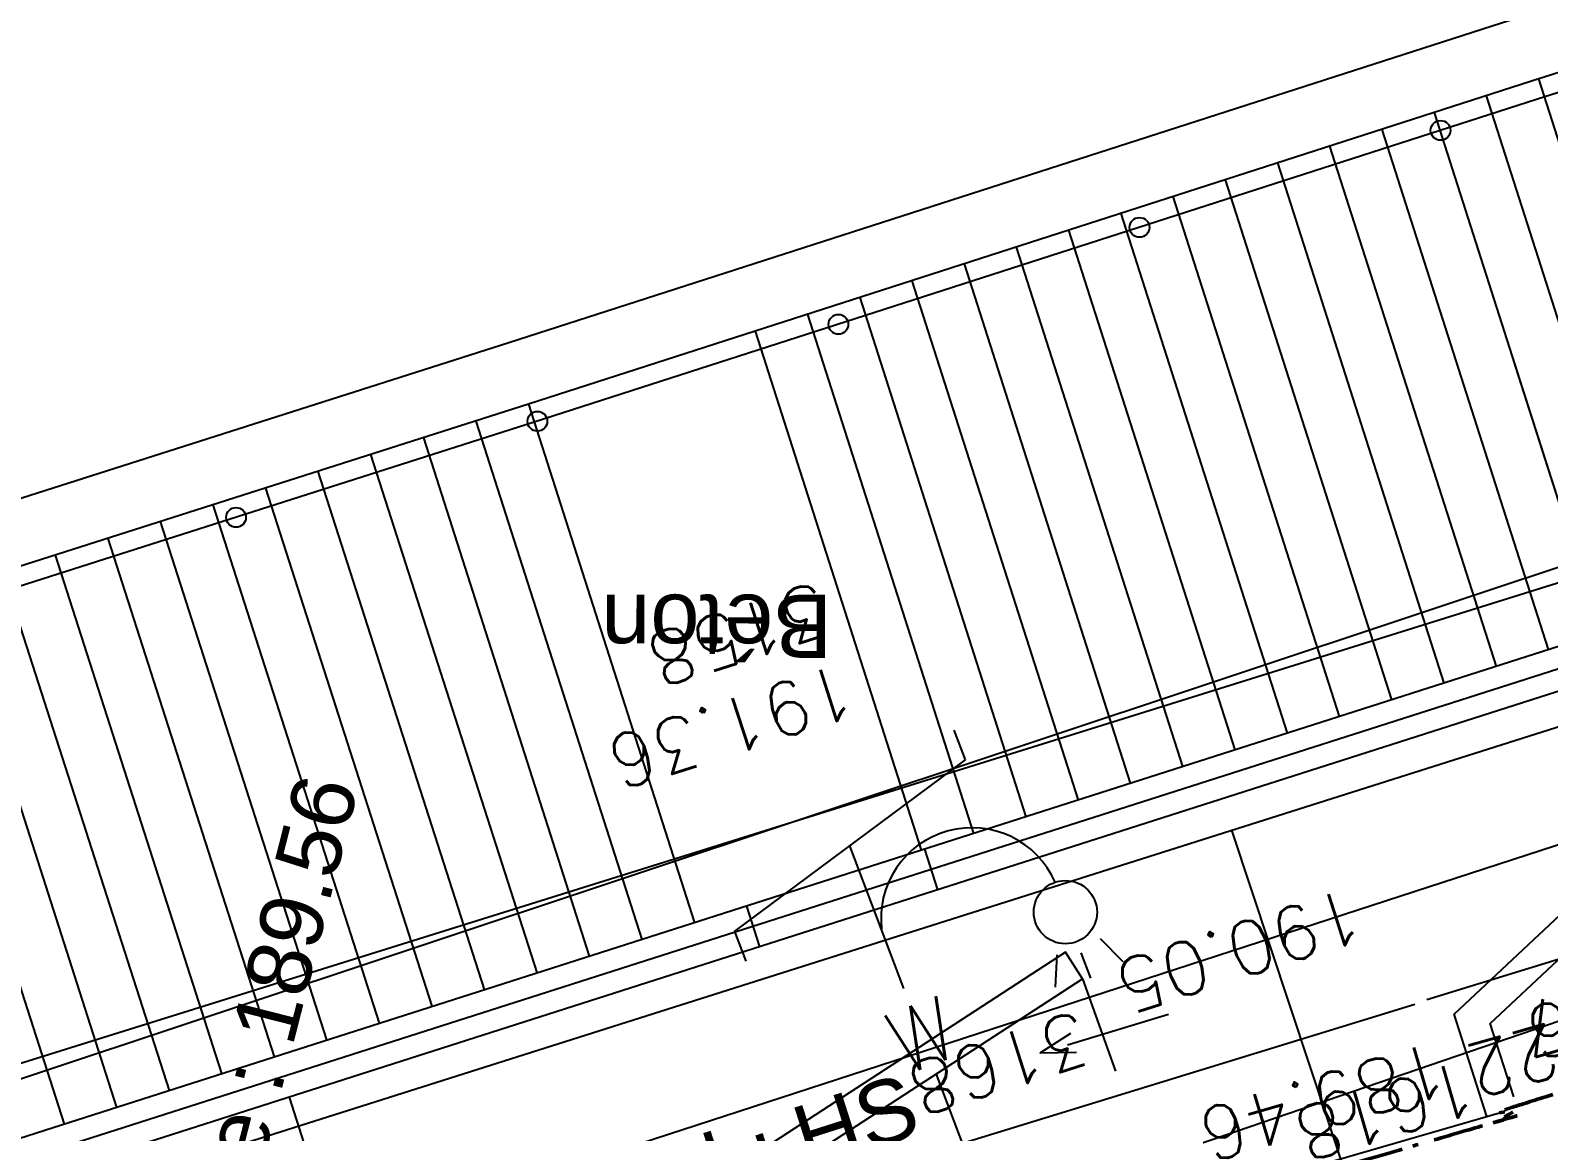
# Model space of a CAD drawing. Extents: x -594 to 29166, y -5797 to 14313.
# Drawn here: x 14976 to 15936, y 8304 to 9001 of the extents above; entities that cross this region are included whole.
import ezdxf
from ezdxf.enums import TextEntityAlignment as Align
from ezdxf.lldxf.tags import DXFTag

# ---------------------------------------------------------------- set-up
doc = ezdxf.new("R2010")
doc.units = 0
doc.linetypes.add('Style de ligne -15', pattern=[2.0832800000000002, 1.25, -0.41656, 0.1388600000000001, -0.2778600000000001])
doc.layers.get('0').update_dxf_attribs({"color": 252})
for name, color, linetype in [('A SITE', 252, 'Continuous'), ('AEP_SSL', 252, 'Continuous'), ('CAB_SSL', 252, 'Continuous'), ('EDF_SSL', 252, 'Texte-Electricite'), ('Fond topo - BAT_ANN', 252, 'Continuous'), ('Fond topo - CLO_LEG', 252, 'Continuous'), ('Fond topo - CLO_MUR', 252, 'Continuous'), ('Fond topo - EDF', 252, 'Continuous'), ('Fond topo - VOI_TXT', 252, 'Continuous'), ('Fond topo - Z_500', 252, 'Continuous'), ('GAZ_SSL', 252, 'Texte-GAZ'), ('prlm-VRD', 252, 'Continuous'), ('TELECOM_SSL', 252, 'Texte-Telecom'), ('UNITAIRE SSL', 252, 'UNITAIRE')]:
    doc.layers.add(name, color=color, linetype=linetype)
for name, color, linetype, plot in [('Fond topo - N', 252, 'Continuous', False), ('Fond topo - NCACHE', 252, 'Continuous', False), ('Fond topo - ZCACHE', 252, 'Continuous', False)]:
    doc.layers.add(name, color=color, linetype=linetype, plot=plot)
doc.layers.add('Fond topo - P', color=252, linetype='Continuous', lineweight=50)
doc.styles.add('2000_ARIAL', font='arial.ttf', dxfattribs={"height": 0.400000006})
doc.styles.add('Lignes', font='arial.ttf', dxfattribs={"height": 0.35})
doc.styles.add('LignesA', font='arial.ttf', dxfattribs={"height": 0.349999994})
doc.styles.add('SIMPLEX', font='simplex_.ttf', dxfattribs={"height": 1.25})
doc.styles.add('TP-C_Autocad_Standard', font='simplex_.ttf', dxfattribs={"height": 1})
doc.styles.add('Tronçons', font='arial.ttf', dxfattribs={"height": 0.25})
tags = doc.linetypes.add('L16', pattern=[0.37500001490116125, 0.300000011920929, -0.07500000298023224]).pattern_tags.tags
tags[6:7] = [DXFTag(74, 4), DXFTag(75, 0), DXFTag(340, '0'), DXFTag(46, 0.0), DXFTag(50, 0.0), DXFTag(44, 0.0), DXFTag(45, 0.0)]
tags[4:5] = [DXFTag(74, 4), DXFTag(75, 0), DXFTag(340, '0'), DXFTag(46, 0.0), DXFTag(50, 0.0), DXFTag(44, 0.0), DXFTag(45, 0.0)]
tags = doc.linetypes.add('Texte-Electricite', pattern='A,5,-0.25,["ELEC",Lignes,S=1,R=0,X=0,Y=-0.18],-1.25', length=6.5).pattern_tags.tags
tags[15:16] = [DXFTag(74, 4), DXFTag(75, 0), DXFTag(340, '0'), DXFTag(46, 0.0), DXFTag(50, 0.0), DXFTag(44, 0.0), DXFTag(45, 0.0)]
tags[4:5] = [DXFTag(74, 4), DXFTag(75, 0), DXFTag(340, '0'), DXFTag(46, 0.0), DXFTag(50, 0.0), DXFTag(44, 0.0), DXFTag(45, 0.0)]
tags = doc.linetypes.add('Texte-GAZ', pattern='A,5,-0.25,["GAZ",Lignes,S=1,R=0,X=0,Y=-0.18],-1.25', length=6.5).pattern_tags.tags
tags[15:16] = [DXFTag(74, 4), DXFTag(75, 0), DXFTag(340, '0'), DXFTag(46, 0.0), DXFTag(50, 0.0), DXFTag(44, 0.0), DXFTag(45, 0.0)]
tags[4:5] = [DXFTag(74, 4), DXFTag(75, 0), DXFTag(340, '0'), DXFTag(46, 0.0), DXFTag(50, 0.0), DXFTag(44, 0.0), DXFTag(45, 0.0)]
tags = doc.linetypes.add('Texte-HT', pattern='A,5,-0.25,["HT",Lignes,S=1,R=0,X=0,Y=-0.18],-1.25', length=6.5).pattern_tags.tags
tags[15:16] = [DXFTag(74, 4), DXFTag(75, 0), DXFTag(340, '0'), DXFTag(46, 0.0), DXFTag(50, 0.0), DXFTag(44, 0.0), DXFTag(45, 0.0)]
tags[4:5] = [DXFTag(74, 4), DXFTag(75, 0), DXFTag(340, '0'), DXFTag(46, 0.0), DXFTag(50, 0.0), DXFTag(44, 0.0), DXFTag(45, 0.0)]
tags = doc.linetypes.add('Texte-MT', pattern='A,5,-0.25,["MT",Lignes,S=1,R=0,X=0,Y=-0.18],-1.25', length=6.5).pattern_tags.tags
tags[15:16] = [DXFTag(74, 4), DXFTag(75, 0), DXFTag(340, '0'), DXFTag(46, 0.0), DXFTag(50, 0.0), DXFTag(44, 0.0), DXFTag(45, 0.0)]
tags[4:5] = [DXFTag(74, 4), DXFTag(75, 0), DXFTag(340, '0'), DXFTag(46, 0.0), DXFTag(50, 0.0), DXFTag(44, 0.0), DXFTag(45, 0.0)]
tags = doc.linetypes.add('Texte-Telecom', pattern='A,5,-0.25,["TEL",Lignes,S=1,R=0,X=0,Y=-0.18],-1.25', length=6.5).pattern_tags.tags
tags[15:16] = [DXFTag(74, 4), DXFTag(75, 0), DXFTag(340, '0'), DXFTag(46, 0.0), DXFTag(50, 0.0), DXFTag(44, 0.0), DXFTag(45, 0.0)]
tags[4:5] = [DXFTag(74, 4), DXFTag(75, 0), DXFTag(340, '0'), DXFTag(46, 0.0), DXFTag(50, 0.0), DXFTag(44, 0.0), DXFTag(45, 0.0)]
tags = doc.linetypes.add('Texte-TelecomA', pattern='A,5,-0.25,["TEL",LignesA,S=1,R=0,X=0,Y=-0.18],-1.25', length=6.5).pattern_tags.tags
tags[15:16] = [DXFTag(74, 4), DXFTag(75, 0), DXFTag(340, '0'), DXFTag(46, 0.0), DXFTag(50, 0.0), DXFTag(44, 0.0), DXFTag(45, 0.0)]
tags[4:5] = [DXFTag(74, 4), DXFTag(75, 0), DXFTag(340, '0'), DXFTag(46, 0.0), DXFTag(50, 0.0), DXFTag(44, 0.0), DXFTag(45, 0.0)]
tags = doc.linetypes.add('UNITAIRE', pattern='A,0.25,-0.2000000029802322,0,-0.2000000029802322,0.25,-0.300000011920929,["UNI",TP-C_Autocad_Standard,S=0.1500000059604645,R=0,X=-0.1,Y=-0.05],-0.449999988079071', length=1.650000095367432).pattern_tags.tags
tags[23:24] = [DXFTag(74, 4), DXFTag(75, 0), DXFTag(340, '0'), DXFTag(46, 0.0), DXFTag(50, 0.0), DXFTag(44, 0.0), DXFTag(45, 0.0)]
tags[12:13] = [DXFTag(74, 4), DXFTag(75, 0), DXFTag(340, '0'), DXFTag(46, 0.0), DXFTag(50, 0.0), DXFTag(44, 0.0), DXFTag(45, 0.0)]
tags[10:11] = [DXFTag(74, 4), DXFTag(75, 0), DXFTag(340, '0'), DXFTag(46, 0.0), DXFTag(50, 0.0), DXFTag(44, 0.0), DXFTag(45, 0.0)]
tags[8:9] = [DXFTag(74, 4), DXFTag(75, 0), DXFTag(340, '0'), DXFTag(46, 0.0), DXFTag(50, 0.0), DXFTag(44, 0.0), DXFTag(45, 0.0)]
tags[6:7] = [DXFTag(74, 4), DXFTag(75, 0), DXFTag(340, '0'), DXFTag(46, 0.0), DXFTag(50, 0.0), DXFTag(44, 0.0), DXFTag(45, 0.0)]
tags[4:5] = [DXFTag(74, 4), DXFTag(75, 0), DXFTag(340, '0'), DXFTag(46, 0.0), DXFTag(50, 0.0), DXFTag(44, 0.0), DXFTag(45, 0.0)]

# ---------------------------------------------------------------- blocks, each defined once
blk = doc.blocks.new('A 90.ESC01')
at = {"ltscale": 2}
for p, q in [((1.338104, 0), (0, 0)), ((1.257547, 0.126415), (1.7, 0)), ((1.257547, -0.126415), (1.7, 0))]:
    blk.add_line(p, q, dxfattribs=at)
blk = doc.blocks.new('A 90.CLOLEG')
at = {"ltscale": 2}
blk.add_circle((0, 0), 0.0625, dxfattribs=at)
blk = doc.blocks.new('A 90.EDF02')
at = {"ltscale": 2}
for p, q in [((0.875, 2.75), (0.875, 2.95)), ((-0.875, 2.25), (0.875, 2.75)), ((0, 1.535431), (0, 2.5)), ((-0.875, 2.25), (-0.875, 2.05)), ((0.978086, 1.392164), (0.895804, 1.204402)), ((1.125, 1.349688), (1.125, 1.178214)), ((1.271914, 1.392164), (1.354196, 1.204402)), ((0, 0.15), (0, 0.9586370000000001))]:
    blk.add_line(p, q, dxfattribs=at)
for centre, radius in [((1.125, 1.625), 0.2), ((0, 0), 0.15)]:
    blk.add_circle(centre, radius, dxfattribs=at)
blk.add_arc((0.557686, 1.79611), 0.574625, 2.870977029506814, 166.0535219962534, dxfattribs=at)
at = {"style": 'SIMPLEX'}
blk.add_text('W', height=0.4, dxfattribs=at).set_placement((0, 1.217323), align=Align.MIDDLE_CENTER)
blk = doc.blocks.new('A 90.PTOPO')
at = {"layer": 'Fond topo - NCACHE', "style": 'SIMPLEX'}
blk.add_attdef('MAT', text='', height=0.34, dxfattribs=at).set_placement((0.09999999986030161, -0.09999999962747097), align=Align.TOP_LEFT)
at = {"layer": 'Fond topo - ZCACHE', "style": 'SIMPLEX'}
blk.add_attdef('ALT', (0.09999999986030161, 0.09999999962747097), '', height=0.34, dxfattribs=at)
blk = doc.blocks.new('A$C380262B1')
at = {"layer": 'AEP_SSL', "ltscale": 100, "elevation": 1e-07, "flags": 128}
blk.add_lwpolyline([(-4657.503307238221, 2524.130644276738), (-4321.238532988355, 2506.505002174526), (2406.852579722181, 2512.462495360523), (5039.464848442003, 2523.522771988064), (5735.795530723408, 4713.059323653579), (6159.106952929869, 4859.974169917405), (8218.18221253343, 5503.858360275625), (11299.44719583727, 6487.653621472417), (12284.40978354774, 6868.603047262876), (12195.44643666595, 7437.495728023349), (11556.68527921662, 8377.556826360524)], dxfattribs=at)
at = {"layer": 'CAB_SSL', "elevation": 1e-07, "flags": 128}
blk.add_lwpolyline([(7487.56546122022, 4987.51810081303), (9512.62837620452, 5679.949145950376), (11514.97279806063, 6245.279453136026), (13033.62673330121, 8077.81467474997), (12147.44226196781, 9412.934152409434)], dxfattribs=at)
at = {"layer": 'EDF_SSL', "linetype": 'Texte-HT', "flags": 128}
blk.add_lwpolyline([(7763.814568566158, 5124.046093970536), (11650.91139446013, 6318.727680668234), (12323.15852432512, 6527.59858649224, -0.3379436446975143), (13124.6891353745, 5974.340765923261), (13610.63621998765, 3909.312584623694)], format="xyb", dxfattribs=at)
at = {"layer": 'EDF_SSL', "linetype": 'Texte-MT', "ltscale": 100, "elevation": 1e-07, "flags": 128}
blk.add_lwpolyline([(-6254.235737863928, -3469.873026758432), (-4383.625722909346, 2841.721576545388), (-4298.572772601619, 2988.92222950235), (-3696.492531057447, 3195.477872155607), (-3294.68380631879, 2842.643693648279), (-2780.687706498429, 2697.095867618918), (-228.3676850609481, 2738.302143104374), (1380.861316574737, 2771.28784339875), (2067.407089238986, 2949.600493535399), (2724.789587501436, 2563.94931152463), (4964.446017052978, 2545.238320156932), (5603.356821415946, 4115.855359658599), (5715.495082782581, 4351.502864714712), (6074.72995412536, 4471.090381406248), (6547.79669130221, 4750.30851252377), (7756.194445025176, 5121.046301163732)], dxfattribs=at)
at = {"layer": 'Fond topo - BAT_ANN', "ltscale": 2, "flags": 128}
for points in [[(7834.44665488787, 5706.319947540759), (7939.773936197162, 5377.058033831417)], [(7801.422327430919, 5695.69955356419), (7906.733278604224, 5366.488689091056)], [(7768.403903907165, 5685.060703381895), (7873.692620918155, 5355.919344350695)], [(7735.385480383411, 5674.421853106468), (7840.651963325217, 5345.34999988973)], [(7702.367056766525, 5663.783002924173), (7807.611305778846, 5334.780655242502)], [(7669.348633382469, 5653.144152741878), (7774.570648092777, 5324.211310595273)], [(7636.330209812149, 5642.505302373319), (7741.529990499839, 5313.641965948044)], [(7603.311786195263, 5631.866452097892), (7708.48933281377, 5303.072621207683)], [(7570.293362671509, 5621.227601822465), (7675.448675220832, 5292.503276467322)], [(7537.274939147756, 5610.588751733302), (7642.408017581329, 5281.93393209949)], [(7504.256515530869, 5599.949901364743), (7609.36736012809, 5271.364587545394)], [(7471.238091960549, 5589.311050996183), (7576.326702395454, 5260.795242711901)], [(7438.219668529928, 5578.672200813889), (7543.286044802517, 5250.22589797154)], [(7405.201245006174, 5568.033350631594), (7510.245387116447, 5239.656553324311)], [(7372.182821435854, 5557.394500263034), (7477.20472952351, 5229.087208677082)], [(7339.148053107783, 5546.750383637845), (7444.130464224145, 5218.526501115411)], [(7818.419083906338, 5528.709056321531), (7873.692620918155, 5355.919344350695)], [(7195.798829058185, 5500.561899784951), (7300.683096563444, 5172.644859645515)], [(7162.576828477904, 5489.935842528938), (7267.461096122861, 5162.018802389502)], [(7129.354828083888, 5479.309785366057), (7234.239095682278, 5151.392745412885)], [(7095.875148801133, 5468.707969412207), (7201.008335361257, 5141.116122342645)], [(7062.642808165401, 5458.114077430218), (7167.796733090654, 5130.457610450684)], [(7029.410467529669, 5447.520185820757), (7134.585130820051, 5119.799098651855)], [(6996.178126800805, 5436.926293838768), (7101.373528456315, 5109.140586666762)], [(6962.945786258206, 5426.332402136176), (7068.161926278844, 5098.482075054198)], [(6929.71344566904, 5415.738510154187), (7034.950323868543, 5087.823562975972)], [(6896.481105033308, 5405.14461826533), (7001.73872159794, 5077.165051177143)], [(6863.248764397576, 5394.550726376473), (6968.527119327337, 5066.506539285182)], [(6830.016423761845, 5383.956834673881), (6935.315517010167, 5055.848027393221)], [(6796.784083126113, 5373.362942785024), (6902.103914739564, 5045.18951550126)]]:
    blk.add_lwpolyline(points, dxfattribs=at)
at = {"layer": 'Fond topo - CLO_LEG', "ltscale": 2, "flags": 128}
blk.add_lwpolyline([(11013.06895320304, 6702.626105491071), (10695.14430337586, 6605.165996029972), (10024.72309456207, 6392.455950472503), (9622.604160755873, 6265.940628573298), (8332.648496190086, 5851.926421001553), (7833.746667997912, 5693.507228977977), (7199.461275013164, 5489.134439919143), (6764.488303847611, 5350.472626462578), (6019.024438923225, 5110.180944018065)], dxfattribs=at)
at = {"layer": 'Fond topo - CLO_MUR', "ltscale": 2, "flags": 128}
for points in [[(11946.63422587328, 7061.579361185431), (11946.68468819, 7058.146476186811), (11958.40659285896, 7016.703787911682), (11595.09133487009, 6903.213489800691), (11119.63964817114, 6748.396131955086), (10691.56444715336, 6616.619698330759), (10021.10785124823, 6403.898425213992), (9618.969832686707, 6277.377098705619), (8328.99903175421, 5863.35803316906), (7830.090687749907, 5704.936772026121), (7195.798829058185, 5500.561899784951), (6760.825190041214, 5361.899873428046), (6003.153103170916, 5117.67301140353), (5798.926352476701, 5045.339962281286), (5763.726715324447, 5043.867090716957), (5344.751029880717, 4911.186677962542), (5135.522418888286, 4837.955181114376), (4748.130107484758, 4683.849306218326), (4567.097202828154, 4588.07363556698), (4376.843392662704, 4474.072924535722), (3866.990749305114, 4113.186447322369)], [(5756.555655691773, 5084.602906368672), (5756.555655831471, 5084.602906368672), (5791.05100040324, 5086.046308092772), (5990.017048688605, 5156.516121141612), (6748.309550900012, 5400.942966900765), (7183.285471657291, 5539.605720620601), (7817.599421972409, 5743.987711053341), (8316.5300284978, 5902.41604130715), (9606.552545260638, 6316.451705247163), (10008.7557699997, 6442.993546836077), (10679.33327141218, 6655.753180757164), (11107.57702863775, 6787.581501714884), (11582.63126732782, 6942.275075241922), (11908.09409301728, 7043.941251840442), (11904.1831960436, 7057.768192701041)], [(7801.719875214621, 5050.113580562173), (7781.01389114745, 5114.850124157964), (8032.593563990667, 5350.407758727669)], [(7818.786410382017, 5062.405587080865), (7803.916527284309, 5108.895762730389), (8046.263170428574, 5335.808379948138)], [(7446.262746257707, 5219.208511523902), (7454.488191800192, 5193.491940014063)], [(7333.615760272369, 5183.178372215479), (7341.841205814853, 5157.461800985037)], [(7270.063314260915, 4896.406585723162), (7251.883403211832, 4945.639479160308), (7546.104547521099, 5137.184293288737), (7535.282372822985, 5154.003345966338), (7227.590875094756, 4953.689374029635), (7250.799840921536, 4890.837331302464)], [(7546.104547521099, 5137.184293288737), (7566.927425051108, 5078.684033267199)], [(7060.06611068733, 5013.979166559874), (7044.583816966042, 5062.384022958576)], [(6522.329820273444, 4679.415450524539), (7811.883157351986, 5053.051882516592)]]:
    blk.add_lwpolyline(points, dxfattribs=at)
for points in [[(11343.29228000715, 6113.533906918018), (11255.84951904602, 6400.407557189464, 0.4408759077093375), (11209.58770718426, 6422.43868401274), (10863.88522386551, 6312.200517579912), (10121.76772756502, 6074.19121172279), (9079.686832241714, 5740.619827248155), (8579.803016455844, 5581.796329468488), (7940.663035074249, 5377.342447079717), (6874.063527910039, 5036.190587654709), (6307.745935814455, 4854.44377809763), (5603.550239698961, 4629.962216969579), (5448.698277072981, 4574.623246304691), (5238.333492539823, 4512.935848534107), (4962.167990067974, 4398.673116508871), (4739.823423745111, 4271.408816799521), (4556.784951733425, 4168.18716339767), (4444.459800748155, 4090.558235906065), (4277.062816964462, 3986.162450537086), (4117.869460908696, 3861.611535400152), (4098.747674236074, 3847.307621501386), (3964.908347278833, 3743.032586574554)], [(11317.44550387375, 6105.726933851837), (11230.0226715859, 6392.535203322767, 0.4670975133110565), (11219.14476486854, 6397.146728169172), (10872.1094774548, 6286.483554914593), (10130.01338001341, 6048.481112159788), (9087.89035785012, 5714.896238408982), (8588.004065630957, 5556.071953848003), (7948.889391450211, 5351.626167073845), (6882.288973545656, 5010.474016331135), (6315.971430949867, 4828.72720900923), (5611.750646168366, 4604.237650334835), (5606.732141459361, 4602.443644963205)]]:
    blk.add_lwpolyline(points, format="xyb", dxfattribs=at)
at = {"layer": 'Fond topo - CLO_MUR', "linetype": 'L16', "ltscale": 2, "flags": 128}
blk.add_lwpolyline([(11330.3688918706, 6109.630420431494), (11242.9360952694, 6396.471380256115, 0.4473470729667258), (11214.24787403084, 6409.754962753504), (10867.99735068344, 6299.342036340385), (10125.89055388235, 6061.336162127554), (9083.7885950692, 5727.758032642304), (8583.9035410434, 5568.934141471981), (7944.776213448495, 5364.484307263046), (6878.176250634715, 5023.332301806658), (6311.858683405444, 4841.585493460298), (5607.650442840531, 4617.099933512509), (5605.14117507264, 4616.203064844012)], format="xyb", dxfattribs=at)
at = {"layer": 'GAZ_SSL', "linetype": 'Texte-GAZ', "ltscale": 100, "elevation": 1e-07, "flags": 128}
blk.add_lwpolyline([(-5152.651921892539, 2364.05467223376), (2667.48430300504, 2357.66564430669), (4919.708398170769, 2311.990035325289), (4981.80716377683, 2316.586419288069), (5207.02262991108, 2843.639868218452), (5728.464187914506, 4507.656638603657), (6339.110038243234, 4692.383073084056), (6432.225606171414, 4848.188790306449), (10857.22253280692, 6251.024251058697), (11031.19929251261, 6212.292158883064), (11941.10199040733, 6493.718900345265), (12510.72370973416, 6660.813371278345), (12700.19937152974, 6574.037991091608), (12863.2275196258, 5583.501624129712), (13335.00721133314, 3411.644413694739), (13791.09376040287, 3267.407752200961), (13865.71458079852, 2980.878825392574), (14635.98717409186, 3165.204820595682), (15405.97443720326, 3172.404109500349)], dxfattribs=at)
at = {"layer": 'GAZ_SSL', "elevation": 1e-07, "flags": 128}
blk.add_lwpolyline([(7714.176972256973, 5009.113349579274), (7640.539636835456, 5231.25476706773)], dxfattribs=at)
at = {"layer": 'TELECOM_SSL', "linetype": 'Texte-TelecomA', "elevation": 1e-07, "flags": 128}
blk.add_lwpolyline([(5337.191374832764, 4562.161648645997), (11081.4265221823, 6474.496048502623)], dxfattribs=at)
at = {"layer": 'UNITAIRE SSL', "ltscale": 200, "elevation": 1e-07, "flags": 128}
blk.add_lwpolyline([(-5369.323243759573, 4907.749354373664), (-4092.277112370357, 2915.095972269773), (1383.169260621071, 3181.032850407064), (5037.592502357438, 4148.632023856044), (6149.244980933145, 4707.472472917289), (7015.098215872422, 4951.400265283882), (8140.342157287523, 5317.590832151472), (9024.055468244478, 5587.232588510959), (10084.9646597635, 5928.456863574683), (11017.82730841078, 6277.344182692467), (12233.88748117723, 7183.345970883965), (11504.18372829445, 8257.060418836772)], dxfattribs=at)
at = {"layer": 'Fond topo - BAT_ANN', "ltscale": 2, "xscale": 49.99999999999999, "yscale": 49.99999999999999, "zscale": 100, "rotation": 196.8068488920958}
blk.add_blockref('A 90.ESC01', (7600.572246080264, 5114.680071361362), dxfattribs=at)
at = {"layer": 'Fond topo - CLO_LEG', "ltscale": 2}
for p, xscale, yscale, zscale, rotation in [((7772.499662265182, 5673.772861063479), 100, 100, 100, 197.8594345016344), ((7582.137307384983, 5612.436299026012), 100, 100, 100, 197.8594345016344), ((7391.77495255135, 5551.099736802279), 100, 100, 100, 197.8594345016344), ((7201.412597671151, 5489.763174671679), 100, 100, 100, 197.8594345016344), ((7010.862491140142, 5429.012429714202), 99.99999999999999, 99.99999999999999, 99.99999999999999, 197.6813763701966)]:
    blk.add_blockref('A 90.CLOLEG', p, dxfattribs=dict(at, xscale=xscale, yscale=yscale, zscale=zscale, rotation=rotation))
at = {"layer": 'Fond topo - EDF', "ltscale": 2, "xscale": 100, "yscale": 100, "zscale": 100, "rotation": 20.72721567336479}
blk.add_blockref('A 90.EDF02', (7487.56546122022, 4987.51810081303), dxfattribs=at)
at = {"layer": 'Fond topo - P', "ltscale": 2}
ref = blk.add_blockref('A 90.PTOPO', (7402.079071523622, 5349.998727999627), dxfattribs=dict(at, xscale=100, yscale=100, zscale=100, rotation=197.7963440945357))
ref.add_attrib('MAT', '3158', dxfattribs={"layer": 'Fond topo - N', "color": 0, "ltscale": 2, "height": 34, "rotation": 197.7963440638844, "style": 'SIMPLEX'}).set_placement((7389.501236984506, 5356.463871151208), align=Align.TOP_LEFT)
ref.add_attrib('ALT', '191.36', (7395.613927999511, 5337.420893460511), dxfattribs={"layer": 'Fond topo - Z_500', "color": 0, "ltscale": 2, "height": 34, "rotation": 197.7963440638844, "style": 'SIMPLEX'})
ref = blk.add_blockref('A 90.PTOPO', (7566.927425051108, 5078.684033267199), dxfattribs=dict(at, xscale=100, yscale=100, zscale=100, rotation=197.7963440945357))
ref.add_attrib('MAT', '3168', dxfattribs={"layer": 'Fond topo - N', "color": 0, "ltscale": 2, "height": 34, "rotation": 197.7963440638844, "style": 'SIMPLEX'}).set_placement((7554.349590511993, 5085.149176605045), align=Align.TOP_LEFT)
ref.add_attrib('ALT', '190.05', (7716.888894280419, 5195.608649868517), dxfattribs={"layer": 'Fond topo - Z_500', "color": 0, "ltscale": 2, "height": 34, "rotation": 197.7963440638844, "style": 'SIMPLEX'})
ref = blk.add_blockref('A 90.PTOPO', (7956.662298599258, 5127.115825191139), dxfattribs=dict(at, xscale=100, yscale=100, zscale=100, rotation=261.6295128996183))
ref.add_attrib('MAT', '1616', dxfattribs={"layer": 'Fond topo - N', "color": 0, "ltscale": 2, "height": 34, "rotation": 196.8974257986442, "style": 'SIMPLEX'}).set_placement((7945.313089666888, 5118.678084947168), align=Align.TOP_LEFT)
ref.add_attrib('ALT', '188.15', (8107.698316639289, 5188.963771797716), dxfattribs={"layer": 'Fond topo - Z_500', "color": 0, "ltscale": 2, "height": 34, "rotation": 196.8974257986442, "style": 'SIMPLEX'})
ref = blk.add_blockref('A 90.PTOPO', (7951.962545095012, 5126.445533055811), dxfattribs=dict(at, xscale=100, yscale=100, zscale=100, rotation=260.5462247161474))
ref.add_attrib('MAT', '1617', dxfattribs={"layer": 'Fond topo - N', "color": 0, "ltscale": 2, "height": 34, "rotation": 195.8141375786634, "style": 'SIMPLEX'}).set_placement((7940.455842297524, 5118.223866913467), align=Align.TOP_LEFT)
ref.add_attrib('ALT', '189.22', (7940.088313492015, 5137.416277173906), dxfattribs={"layer": 'Fond topo - Z_500', "color": 0, "ltscale": 2, "height": 34, "rotation": 195.8141375786634, "style": 'SIMPLEX'})
ref = blk.add_blockref('A 90.PTOPO', (7810.33617882058, 5062.053018715232), dxfattribs=dict(at, xscale=99.99999999999999, yscale=99.99999999999999, zscale=99.99999999999999, rotation=261.0584635265095))
ref.add_attrib('MAT', '1618', dxfattribs={"layer": 'Fond topo - N', "color": 0, "ltscale": 2, "height": 34, "rotation": 196.3263763865107, "style": 'SIMPLEX'}).set_placement((7798.90343863517, 5053.728810045867), align=Align.TOP_LEFT)
ref.add_attrib('ALT', '189.46', (7770.991935627535, 5098.272029589861), dxfattribs={"layer": 'Fond topo - Z_500', "color": 0, "ltscale": 2, "height": 34, "rotation": 196.3263763865107, "style": 'SIMPLEX'})
at = {"layer": 'EDF_SSL', "style": 'Tronçons'}
blk.add_text('MT 10 KV 3x75 Alu HS', height=40, rotation=17.68768149022062, dxfattribs=at).set_placement((6898.327740142122, 4865.222331508994))
at = {"layer": 'Fond topo - VOI_TXT', "style": '2000_ARIAL'}
blk.add_text('Béton', height=40, rotation=179.9607579921626, dxfattribs=at).set_placement((7387.816933356225, 5380.037885159253))
at = {"layer": 'UNITAIRE SSL', "style": 'Tronçons'}
blk.add_text('fe : 189.56', height=40, rotation=75.72197817139816, dxfattribs=at).set_placement((7023.458281485364, 5003.055475745349))

msp = doc.modelspace()

# ---------------------------------------------------------------- linework, layer by layer
at = {"layer": 'A SITE', "linetype": 'Style de ligne -15', "lineweight": 50, "ltscale": 25.4}
msp.add_open_spline([(4176.460323989, 5442.268083721201), (4369.671814654253, 5480.305082514233), (4562.883305319505, 5518.342081307264), (4903.035870079556, 5519.770962749722), (5243.188434839607, 5521.199844192178), (5979.862232432676, 5524.644192387673), (6716.536030025745, 5528.088540583168), (7278.196035443951, 5527.680984529125), (7839.856040862154, 5527.273428475082), (8021.33605249903, 5527.04436151977), (8202.816064135908, 5526.815294564457), (8808.175518535207, 5525.355672830381), (9413.534972934507, 5523.896051096305), (10716.35055125782, 5525.292875773189), (12019.16612958114, 5526.689700450073), (12242.59736941556, 5526.219074095052), (12466.02860924998, 5525.748447740031), (12816.58825669966, 5520.962446153984), (13167.14790414932, 5516.176444567938), (13202.67334411069, 5616.323253230989), (13238.19878407206, 5716.470061894041), (13267.88797985007, 5802.201202280354), (13297.57717562809, 5887.932342666667), (13327.26637146807, 5973.663483182873), (13356.95556730804, 6059.39462369908), (13408.40586833479, 6207.963585019167), (13459.85616936153, 6356.532546339254), (13477.00626972637, 6406.055533505653), (13494.1563700912, 6455.578520672052), (13528.56424594086, 6560.211756405557), (13562.97212179051, 6664.844992139062), (13573.34426940263, 6696.386357049848), (13583.71641701474, 6727.927721960633), (13599.14459516289, 6774.844311820367), (13614.57277331104, 6821.7609016801), (13678.89845151418, 7117.445058481407), (13743.22412971732, 7413.129215282714), (13957.44417426001, 7453.649993311512), (14171.6642188027, 7494.17077134031), (14164.33110006091, 7534.454284825461), (14156.99798131911, 7574.737798310613), (14190.69856097776, 7584.1885789299), (14224.3991406364, 7593.639359549188), (14227.54598275065, 7586.876309721521), (14230.6928248649, 7580.113259893854), (14293.31613396937, 7599.075882379029), (14355.93944307384, 7618.038504864206), (14360.33627129155, 7603.518153668139), (14364.73309950925, 7588.997802472074), (14537.19463817218, 7591.452871283189), (14709.72105367121, 7640.318572682433), (14664.80085229129, 7789.364483691123), (14619.88065091136, 7938.410394699813), (15047.10136485209, 8062.384212492531), (15474.32207879282, 8186.35803028525), (15686.72011032906, 8247.99634733282), (15899.1181418653, 8309.634664380394), (15904.18095425764, 8311.16615035549), (15909.24376664999, 8312.697636330588), (15908.24632720474, 8315.994988719141), (15907.24888775948, 8319.292341107695), (17672.66370066847, 8849.18489157519), (19438.07851357746, 9379.077442042686), (19648.94625719312, 9442.84166650947), (19859.81400080878, 9506.605890976254), (20255.34999765514, 9309.740046358256), (20650.88599450151, 9112.87420174026), (20960.83037043088, 8222.925854629979), (21270.77474636025, 7332.977507519699), (21180.20482578994, 7304.155253916865), (21089.63490521962, 7275.333000314032), (21163.08192130905, 7017.583632131451), (21236.52893739848, 6759.834263948869), (21251.59096196499, 6763.900398713808), (21266.65298653151, 6767.966533478745), (21275.66331628615, 6734.589920389879), (21284.67364604079, 6701.213307301014), (21269.90174220742, 6697.225493309333), (21255.12983837404, 6693.237679317652), (21270.02909754186, 6638.046934804524), (21284.92835670968, 6582.856190291396), (21291.18791271421, 6584.546016145794), (21297.44746871873, 6586.235842000193), (21305.99505503359, 6495.045994312171), (21402.88127022713, 6506.77370062368), (21487.34614140726, 6527.117243858374), (21571.8110125874, 6547.460787093069), (21569.54090915693, 6559.077459708715), (21567.27080572647, 6570.694132324361), (21604.9826147757, 6578.638180696444), (21642.69442382495, 6586.582229068526), (21649.99092684802, 6549.24424479024), (21657.28742987109, 6511.906260511954), (21652.49321263043, 6510.896351562153), (21647.69899538977, 6509.88644261235), (21807.59759874861, 5746.171790918018), (21967.49620210746, 4982.457139223686), (21977.29087856582, 4938.619647976331), (21987.08555502418, 4894.782156728977), (22015.77968985148, 4743.897667099305), (22044.47382467878, 4593.013177469635), (22063.49845796792, 4473.15386370534), (22082.52309125707, 4353.294549941044), (22101.17758034708, 4237.725041504161), (22119.8320694371, 4122.155533067276), (22124.34521501322, 4087.383801149612), (22128.85836058934, 4052.612069231947), (22138.67043277023, 3933.294823616047), (22148.48250495112, 3813.977578000148), (22152.89930715496, 3687.239417307076), (22157.31610935879, 3560.501256614004), (22156.076484195, 3368.858372212821), (22154.83685903121, 3177.215487811639), (22152.19921093334, 3078.786779554529), (22149.56156283546, 2980.358071297419), (22145.45597761818, 2863.604543402881), (22141.35039240089, 2746.851015508344), (22132.84957172425, 2586.184714510545), (22124.3487510476, 2425.518413512747), (22087.73229281092, 1950.645502867765), (22051.11583457425, 1475.772592222784), (21993.93267188069, 847.2728484507301), (21936.74950918714, 218.7731046786765), (21915.72911809816, 183.1543716948916), (21894.70872700917, 147.5356387111067), (21213.22959377029, 141.5663173796755), (20531.75046053142, 135.5969960482442), (20529.70391122794, 160.0584829811443), (20527.65736192447, 184.5199699140445), (20322.85211202239, 176.690893984845), (20118.04686212031, 168.8618180556456), (19882.16605612223, 159.8448189737624), (19646.28525012414, 150.8278198918793), (19256.88795437214, 145.1817412266304), (18867.49065862014, 139.5356625613815), (18773.40076004949, -158.0539794890239), (18679.31086147885, -455.6436215394293), (18604.52972435834, -1398.2892427307), (18529.74858723784, -2340.934863921971), (18635.05281645298, -2777.584667182492), (18740.3570456681, -3214.234470443014), (18588.75649128179, -3295.852804806581), (18437.15593689547, -3377.471139170148), (18384.51067286626, -3407.386502780186), (18331.86540883705, -3437.301866390224), (18280.61346701965, -3484.555506740129), (18229.36152520225, -3531.809147090034), (18125.26721579346, -3688.348619902795), (18021.17290638468, -3844.888092715555), (17973.14358509049, -3961.195121001385), (17925.1142637963, -4077.502149287216), (17903.6595444782, -4188.267269896076), (17882.2048251601, -4299.032390504935), (17853.8311819437, -4428.724102620885), (17825.4575387273, -4558.415814736834), (17795.32097892486, -4816.051617467339), (17765.18441912243, -5073.687420197844), (17828.42555699479, -5320.211674328882), (17891.66669486716, -5566.73592845992), (16164.83861855822, -5333.520038808841), (14438.01054224929, -5100.304149157763), (14043.04613360993, -5030.62411782032), (13648.08172497056, -4960.944086482877), (13506.14388269963, -4936.078551666066), (13364.20604042869, -4911.213016849256), (13220.84792956359, -4883.357134984888), (13077.48981869849, -4855.501253120519), (12791.93663099906, -4799.706438058725), (12506.38344329963, -4743.911622996931), (12128.34885504419, -4679.679125337937), (11750.31426678875, -4615.446627678944), (11530.96657057306, -4571.296341279807), (11311.61887435737, -4527.14605488067), (10549.50275420606, -4375.436976027418), (9787.386634054754, -4223.727897174167), (9847.497623255429, -3981.593318758593), (9907.608612456102, -3739.45874034302), (9806.224612371345, -3461.390401503092), (9704.840612286585, -3183.322062663164), (9715.186505392605, -3083.78428544866), (9725.532398498623, -2984.246508234157), (9824.047302511954, -2441.958219058206), (9922.562206525283, -1899.669929882255), (9651.720328772337, -1701.166952330637), (9380.878451019391, -1502.663974779018), (9447.608481402609, -1104.824686992503), (9514.338511785827, -706.9853992059885), (9834.997575414756, -611.0330797781556), (10155.65663904368, -515.0807603503229), (10247.11430860766, 11.58272047775972), (10338.57197817164, 538.2462013058423), (10143.19891171326, 564.034399210519), (9947.825845254876, 589.8225971151958), (9948.480143309253, 594.7796016490087), (9949.134441363629, 599.7366061828216), (9614.749591614567, 638.6852105942904), (9280.364741865505, 677.6338150057593), (8737.858740855809, 744.5739853015723), (8195.352739846112, 811.5141555973853), (7103.907474774716, 948.2615167649813), (6012.462209703319, 1085.008877932577), (5516.206690876444, 1145.917004896744), (5019.951172049568, 1206.825131860911), (4567.056891918675, 1262.264872866837), (4114.162611787784, 1317.704613872763), (4102.179930818145, 1307.408669484968), (4090.197249848507, 1297.112725097174), (3869.943570597327, 1322.109522471705), (3649.689891346147, 1347.106319846236), (3455.220307945352, 1370.40469088167), (3260.750724544557, 1393.703061917104), (3258.524318804017, 1373.559348491966), (3256.297913063478, 1353.415635066829), (2884.9618248586, 1399.247563906887), (2513.625736653723, 1445.079492746946), (2816.188598448748, 2481.82475935111), (3118.751460243772, 3518.570025955275), (3122.582998515823, 3517.421165562354), (3126.414536787875, 3516.272305169434), (3182.802811835182, 3704.331784302535), (3239.191086882488, 3892.391263435636), (3244.935288008489, 3911.548615905299), (3250.679489134491, 3930.705968374963), (3342.692954312362, 4248.16559893286), (3434.706419490234, 4565.625229490758), (3504.836904109278, 4748.284544670305), (3574.967388728322, 4930.943859849853), (3700.502833669992, 5086.55402693077), (3826.038278611662, 5242.164194011688), (4001.249301300331, 5342.216138866444), (4176.460323989, 5442.268083721201)], degree=2, knots=[0, 0, 0, 1, 1, 2, 2, 3, 3, 4, 4, 5, 5, 6, 6, 7, 7, 8, 8, 9, 9, 10, 10, 11, 11, 12, 12, 13, 13, 14, 14, 15, 15, 16, 16, 17, 17, 18, 18, 19, 19, 20, 20, 21, 21, 22, 22, 23, 23, 24, 24, 25, 25, 26, 26, 27, 27, 28, 28, 29, 29, 30, 30, 31, 31, 32, 32, 33, 33, 34, 34, 35, 35, 36, 36, 37, 37, 38, 38, 39, 39, 40, 40, 41, 41, 42, 42, 43, 43, 44, 44, 45, 45, 46, 46, 47, 47, 48, 48, 49, 49, 50, 50, 51, 51, 52, 52, 53, 53, 54, 54, 55, 55, 56, 56, 57, 57, 58, 58, 59, 59, 60, 60, 61, 61, 62, 62, 63, 63, 64, 64, 65, 65, 66, 66, 67, 67, 68, 68, 69, 69, 70, 70, 71, 71, 72, 72, 73, 73, 74, 74, 75, 75, 76, 76, 77, 77, 78, 78, 79, 79, 80, 80, 81, 81, 82, 82, 83, 83, 84, 84, 85, 85, 86, 86, 87, 87, 88, 88, 89, 89, 90, 90, 91, 91, 92, 92, 93, 93, 94, 94, 95, 95, 96, 96, 97, 97, 98, 98, 99, 99, 100, 100, 101, 101, 102, 102, 103, 103, 104, 104, 105, 105, 106, 106, 107, 107, 108, 108, 109, 109, 110, 110, 111, 111, 112, 112, 113, 113, 114, 114, 115, 115, 115], dxfattribs=at)

# ---------------------------------------------------------------- block references
at = {"layer": 'prlm-VRD'}
msp.add_blockref('A$C380262B1', (8094.782763188872, 3263.943246462347), dxfattribs=at)

doc.saveas('drawing.dxf')
